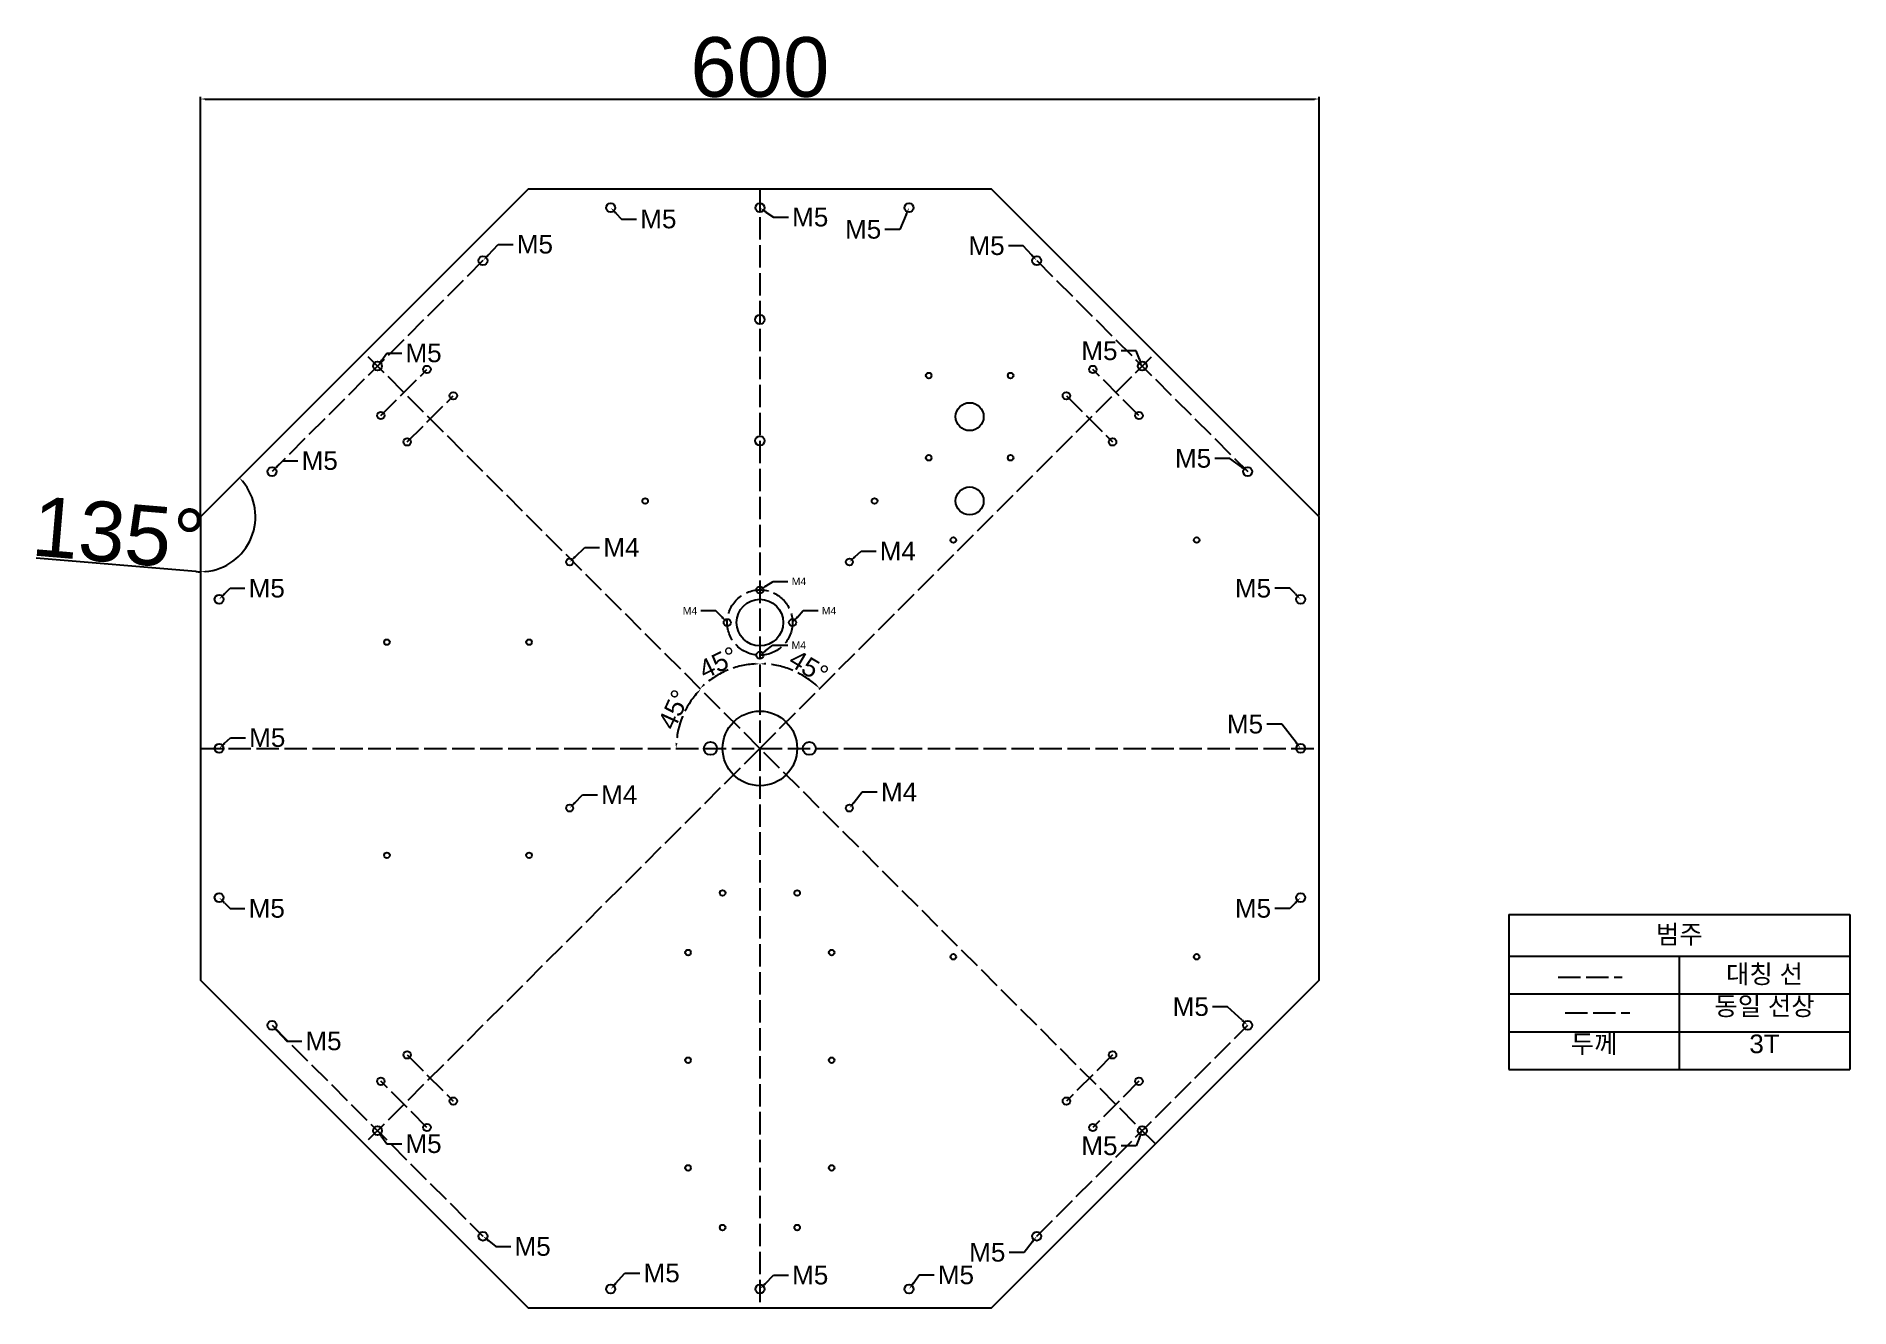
# Model space of a CAD drawing. Header units: millimetres. Extents: x -88 to 884, y 0 to 682.
import ezdxf
from ezdxf import colors
from ezdxf.entities.mleader import LeaderData, LeaderLine
from ezdxf.math import Vec2, Vec3

# ---------------------------------------------------------------- set-up
doc = ezdxf.new("R2010")
doc.units = ezdxf.units.MM
doc.linetypes.add('ACAD_ISO02W100', pattern=[15, 12, -3])
doc.styles.get("Standard").update_dxf_attribs({"font": 'arial.ttf'})
doc.dimstyles.new('ISO-25', dxfattribs={"dimtxt": 2.5, "dimasz": 2.5, "dimexe": 1.25, "dimexo": 0.625, "dimtad": 1, "dimtxsty": 'Standard', "dimcen": 2.5, "dimadec": 0, "dimazin": 0, "dimtfac": 1, "dimtmove": 0, "dimatfit": 3, "dimfxl": 1, "dimarcsym": 0})

# ---------------------------------------------------------------- blocks, each defined once
blk = doc.blocks.new('*D1')
at = {"color": 0, "lineweight": -2, "transparency": 16777216}
for p, q in [((0, 424.89), (0, 649.57)), ((2.5, 648.32), (597.5, 648.32)), ((600, 424.89), (600, 649.57))]:
    blk.add_line(p, q, dxfattribs=at)
at = {"color": 0, "transparency": 16777216}
for points in [[(2.5, 648.73), (2.5, 647.9), (0, 648.32)], [(597.5, 648.73), (597.5, 647.9), (600, 648.32)]]:
    blk.add_solid(points, dxfattribs=at)
at = {"layer": 'Defpoints', "color": 0, "transparency": 16777216}
for p in [(600, 648.32), (0, 424.26), (600, 424.26)]:
    blk.add_point(p, dxfattribs=at)
at = {"color": 0, "transparency": 16777216, "insert": (300, 665.28), "char_height": 2.5, "attachment_point": 5}
blk.add_mtext('{\\H12.8x;600}', dxfattribs=at)
blk = doc.blocks.new('*D2')
at = {"color": 0, "lineweight": -2, "transparency": 16777216}
blk.add_line((-2.5, 394.86), (-88.07, 402.13), dxfattribs=at)
for start, end in [(274.85534, 40.14466), (265.14466, 270)]:
    blk.add_arc((0, 424.26), 29.51, start, end, dxfattribs=at)
at = {"color": 0, "transparency": 16777216}
for points in [[(22.25, 443.01), (22.87, 443.57), (20.87, 445.13)], [(2.52, 394.44), (2.48, 395.28), (0, 394.75)]]:
    blk.add_solid(points, dxfattribs=at)
at = {"layer": 'Defpoints', "color": 0, "transparency": 16777216}
for p in [(175.74, 600), (0, 424.26), (0, 424.26), (29.51, 424.26), (0, 175.74)]:
    blk.add_point(p, dxfattribs=at)
at = {"color": 0, "transparency": 16777216, "insert": (-43.85, 415.41), "char_height": 2.5, "attachment_point": 5, "rotation": 355.14466}
blk.add_mtext('{\\H12.8x;135°}', dxfattribs=at)
blk = doc.blocks.new('*D3')
at = {"color": 0, "linetype": 'ACAD_ISO02W100', "lineweight": -2, "transparency": 16777216}
blk.add_arc((300, 300), 45.42, 48.15409, 86.84591, dxfattribs=at)
at = {"color": 0, "linetype": 'ACAD_ISO02W100', "transparency": 16777216}
for points in [[(302.49, 344.93), (302.51, 345.77), (300, 345.42)], [(330.59, 334.14), (330.01, 333.53), (332.12, 332.12)]]:
    blk.add_solid(points, dxfattribs=at)
at = {"layer": 'Defpoints', "color": 0, "linetype": 'ACAD_ISO02W100', "transparency": 16777216}
for p in [(300, 600), (512.13, 512.13), (311.76, 343.87), (300, 300), (300, 0)]:
    blk.add_point(p, dxfattribs=at)
at = {"color": 0, "linetype": 'ACAD_ISO02W100', "transparency": 16777216, "insert": (326.24, 343.88), "char_height": 2.5, "attachment_point": 5, "rotation": 329.12256}
blk.add_mtext('{\\H4x;45°}', dxfattribs=at)
blk = doc.blocks.new('*D4')
at = {"color": 0, "linetype": 'ACAD_ISO02W100', "lineweight": -2, "transparency": 16777216}
blk.add_arc((300, 300), 45.4, 93.15565, 131.84435, dxfattribs=at)
at = {"color": 0, "linetype": 'ACAD_ISO02W100', "transparency": 16777216}
for points in [[(297.49, 345.74), (297.51, 344.91), (300, 345.4)], [(270, 333.52), (269.43, 334.12), (267.9, 332.1)]]:
    blk.add_solid(points, dxfattribs=at)
at = {"layer": 'Defpoints', "color": 0, "linetype": 'ACAD_ISO02W100', "transparency": 16777216}
for p in [(300, 600), (87.87, 512.13), (288.25, 343.85), (300, 300), (300, 0)]:
    blk.add_point(p, dxfattribs=at)
at = {"color": 0, "linetype": 'ACAD_ISO02W100', "transparency": 16777216, "insert": (277.69, 345.98), "char_height": 2.5, "attachment_point": 5, "rotation": 25.88446}
blk.add_mtext('{\\H4x;45°}', dxfattribs=at)
blk = doc.blocks.new('*D6')
at = {"color": 0, "linetype": 'ACAD_ISO02W100', "lineweight": -2, "transparency": 16777216}
blk.add_arc((300, 300), 44.88, 138.19172, 176.80828, dxfattribs=at)
at = {"color": 0, "linetype": 'ACAD_ISO02W100', "transparency": 16777216}
for points in [[(266.24, 330.21), (266.85, 329.64), (268.26, 331.74)], [(255.6, 302.49), (254.77, 302.51), (255.12, 300)]]:
    blk.add_solid(points, dxfattribs=at)
at = {"layer": 'Defpoints', "color": 0, "linetype": 'ACAD_ISO02W100', "transparency": 16777216}
for p in [(87.87, 512.13), (256.65, 311.62), (0, 300), (300, 300), (600, 300)]:
    blk.add_point(p, dxfattribs=at)
at = {"color": 0, "linetype": 'ACAD_ISO02W100', "transparency": 16777216, "insert": (253.91, 320.86), "char_height": 2.5, "attachment_point": 5, "rotation": 65.64842}
blk.add_mtext('{\\H4x;45°}', dxfattribs=at)
blk = doc.blocks.new('*T9')
at = {"color": 0, "linetype": 'ByBlock', "lineweight": -2, "transparency": 16777216}
for p, q in [((0, 0), (182.79, 0)), ((0, 0), (0, -83.12)), ((182.79, 0), (182.79, -83.12)), ((0, -22.28), (182.79, -22.28)), ((91.4, -22.28), (91.4, -83.12)), ((0, -42.56), (182.79, -42.56)), ((0, -62.84), (182.79, -62.84)), ((0, -83.12), (182.79, -83.12))]:
    blk.add_line(p, q, dxfattribs=at)
at = {"color": 0, "transparency": 16777216, "char_height": 10}
for s, insert, width, attachment_point in [('{\\fGulim|b0|i0|c129|p50;범주}', (91.4, -11.14), 179.7938, 5), ('{\\fGulim|b0|i0|c129|p50;대칭 선}', (137.1, -32.42), 88.3969, 5), ('{\\fGulim|b0|i0|c129|p50;동일 선상}', (137.1, -44.06), 88.3969, 2), ('{\\fGulim|b0|i0|c129|p50;두께}', (45.7, -64.34), 88.3969, 2), ('3T', (137.1, -64.34), 88.3969, 2)]:
    blk.add_mtext(s, dxfattribs=dict(at, insert=insert, width=width, attachment_point=attachment_point))

msp = doc.modelspace()

# ---------------------------------------------------------------- linework, layer by layer
at = {"color": 1, "linetype": 'ACAD_ISO02W100'}
for p, q in [((300, 600), (300, 0)), ((300, 300), (87.868, 512.132)), ((300, 300), (512.132, 512.132)), ((0, 300), (600, 300)), ((300, 300), (87.868, 87.868)), ((512.132, 87.868), (300, 300)), ((728.083, 177.256), (762.45, 177.256))]:
    msp.add_line(p, q, dxfattribs=at)
at = {"color": 2, "linetype": 'ACAD_ISO02W100'}
for p, q in [((151.508, 561.63), (38.37, 448.492)), ((448.492, 561.63), (561.63, 448.492)), ((96.707, 478.544), (121.456, 503.293)), ((503.293, 478.544), (478.544, 503.293)), ((110.849, 464.402), (135.598, 489.151)), ((464.402, 489.151), (489.151, 464.402)), ((731.887, 158.134), (766.569, 158.134)), ((38.37, 151.508), (151.508, 38.37)), ((448.492, 38.37), (561.63, 151.508)), ((110.849, 135.598), (135.598, 110.849)), ((489.151, 135.598), (464.402, 110.849)), ((121.456, 96.707), (96.707, 121.456)), ((503.293, 121.456), (478.544, 96.707))]:
    msp.add_line(p, q, dxfattribs=at)
msp.add_lwpolyline([(175.736, 600), (0, 424.264), (0, 175.736), (175.736, 0), (424.264, 0), (600, 175.736), (600, 424.264), (424.264, 600)], close=True)
at = {"color": 0}
for centre, radius in [((220, 590), 2.4), ((300, 590), 2.4), ((380, 590), 2.4), ((151.508, 561.63), 2.4), ((448.492, 561.63), 2.4), ((94.939, 505.061), 2.4), ((505.061, 505.061), 2.4), ((121.456, 503.293), 2), ((478.544, 503.293), 2), ((135.598, 489.151), 2), ((464.402, 489.151), 2), ((96.707, 478.544), 2), ((503.293, 478.544), 2), ((110.849, 464.402), 2), ((489.151, 464.402), 2), ((38.37, 448.492), 2.4), ((561.63, 448.492), 2.4), ((10, 380), 2.4), ((590, 380), 2.4), ((10, 300), 2.4), ((273.5, 300), 3.5), ((326.5, 300), 3.5), ((590, 300), 2.4), ((10, 220), 2.4), ((590, 220), 2.4), ((38.37, 151.508), 2.4), ((561.63, 151.508), 2.4), ((110.849, 135.598), 2), ((489.151, 135.598), 2), ((96.707, 121.456), 2), ((503.293, 121.456), 2), ((135.598, 110.849), 2), ((464.402, 110.849), 2), ((94.939, 94.939), 2.4), ((121.456, 96.707), 2), ((478.544, 96.707), 2), ((505.061, 94.939), 2.4), ((151.508, 38.37), 2.4), ((448.492, 38.37), 2.4), ((220, 10), 2.4), ((300, 10), 2.4), ((380, 10), 2.4)]:
    msp.add_circle(centre, radius, dxfattribs=at)
for centre, radius in [((300, 530), 2.5), ((390.55, 500), 1.5), ((434.45, 500), 1.5), ((412.5, 477.95), 7.5), ((300, 465), 2.5), ((390.55, 455.9), 1.5), ((434.45, 455.9), 1.5), ((412.5, 432.75), 7.5), ((238.5, 432.75), 1.5), ((361.5, 432.75), 1.5), ((403.75, 411.75), 1.5), ((534.25, 411.75), 1.5), ((198, 400), 1.9), ((348, 400), 1.9), ((300, 367.5), 12.5), ((300, 385), 1.9), ((282.5, 367.5), 1.9), ((317.5, 367.5), 1.9), ((100, 357), 1.5), ((176.2, 357), 1.5), ((300, 350), 1.9), ((300, 300), 20), ((198, 268), 1.9), ((348, 268), 1.9), ((100, 242.7), 1.5), ((176.2, 242.7), 1.5), ((280, 222.5), 1.5), ((320, 222.5), 1.5), ((261.5, 190.5), 1.5), ((338.5, 190.5), 1.5), ((403.75, 188.25), 1.5), ((534.25, 188.25), 1.5), ((261.5, 132.75), 1.5), ((338.5, 132.75), 1.5), ((261.5, 75), 1.5), ((338.5, 75), 1.5), ((280, 43), 1.5), ((320, 43), 1.5)]:
    msp.add_circle(centre, radius)
at = {"color": 2, "linetype": 'ACAD_ISO02W100'}
msp.add_circle((300, 367.5), 17.5, dxfattribs=at)

# ---------------------------------------------------------------- block references
msp.add_blockref('*T9', (701.688, 210.885))

# ---------------------------------------------------------------- dimensions: what is measured, and where the dimension line sits
at = {"color": 5}
dim = msp.add_linear_dim(base=(600, 648.316), p1=(0, 424.264), p2=(600, 424.264), text='{\\H12.8x;<>}', dimstyle='ISO-25', dxfattribs=at)
dim.commit()
dim.dimension.update_dxf_attribs({"geometry": '*D1', "text_midpoint": (300, 665.28)})
dim = msp.add_angular_dim_2l(base=(29.51, 424.264), line1=((0, 424.264), (0, 175.736)), line2=((175.736, 600), (0, 424.264)), text='{\\H12.8x;<>}', dimstyle='ISO-25', dxfattribs=at)
dim.commit()
dim.dimension.update_dxf_attribs({"geometry": '*D2', "text_midpoint": (-43.846, 415.407)})
at = {"color": 5, "linetype": 'ACAD_ISO02W100'}
for base, line1, line2, picture, middle in [((288.25, 343.85), ((300, 300), (87.868, 512.132)), ((300, 600), (300, 0)), '*D4', (280.181, 340.843)), ((311.755, 343.872), ((300, 300), (512.132, 512.132)), ((300, 600), (300, 0)), '*D3', (323.309, 338.982)), ((256.645, 311.617), ((0, 300), (600, 300)), ((300, 300), (87.868, 512.132)), '*D6', (259.109, 318.507))]:
    dim = msp.add_angular_dim_2l(base=base, line1=line1, line2=line2, text='{\\H4x;<>}', dimstyle='ISO-25', dxfattribs=at)
    dim.commit()
    dim.dimension.update_dxf_attribs({"geometry": picture, "text_midpoint": middle, "dimtype": 162})

# ---------------------------------------------------------------- leaders
at = {"color": 5}
ml = msp.add_multileader_mtext('Standard', dxfattribs=at)
ml.set_content('M5', color=5)
ml.set_leader_properties()
ml.build(insert=Vec2(0, 0))
ctx = ml.context
ctx.base_point, ctx.char_height, ctx.plane_origin = Vec3(233.84, 583.898), 10, Vec3(220, 590)
notes = []
notes.append((ctx, [(0, (1, 1, 0), (225.84, 583.898), (1, 0), 8, [(0, [(220, 590)], 0, [])])]))
ctx.mtext.insert, ctx.mtext.flow_direction = Vec3(235.84, 588.984), 5
ml = msp.add_multileader_mtext('Standard', dxfattribs=at)
ml.set_content('M5', color=5)
ml.set_leader_properties()
ml.build(insert=Vec2(0, 0))
ctx = ml.context
ctx.base_point, ctx.char_height, ctx.plane_origin = Vec3(315.29, 584.906), 10, Vec3(300, 590)
notes.append((ctx, [(0, (1, 1, 0), (307.29, 584.906), (1, 0), 8, [(0, [(300, 590)], 0, [])])]))
ctx.mtext.insert, ctx.mtext.flow_direction = Vec3(317.29, 589.991), 5
ml = msp.add_multileader_mtext('Standard', dxfattribs=at)
ml.set_content('M5', color=5)
ml.set_leader_properties()
ml.build(insert=Vec2(0, 0))
ctx = ml.context
ctx.base_point, ctx.char_height, ctx.plane_origin = Vec3(345.282, 578.356), 10, Vec3(380, 590)
ctx.text_align_type = 2
notes.append((ctx, [(0, (1, 1, 0), (375.093, 578.356), (-1, 0), 8, [(0, [(380, 590)], 0, [])])]))
ctx.mtext.insert, ctx.mtext.alignment, ctx.mtext.flow_direction = Vec3(365.093, 583.442), 3, 5
ml = msp.add_multileader_mtext('Standard', dxfattribs=at)
ml.set_content('M5', color=5)
ml.set_leader_properties()
ml.build(insert=Vec2(0, 0))
ctx = ml.context
ctx.base_point, ctx.char_height, ctx.plane_origin = Vec3(167.64, 570.379), 10, Vec3(151.508, 561.63)
notes.append((ctx, [(0, (1, 1, 0), (159.64, 570.379), (1, 0), 8, [(0, [(151.508, 561.63)], 0, [])])]))
ctx.mtext.insert, ctx.mtext.flow_direction = Vec3(169.64, 575.465), 5
ml = msp.add_multileader_mtext('Standard', dxfattribs=at)
ml.set_content('M5', color=5)
ml.set_leader_properties()
ml.build(insert=Vec2(0, 0))
ctx = ml.context
ctx.base_point, ctx.char_height, ctx.plane_origin = Vec3(411.461, 569.58), 10, Vec3(448.492, 561.63)
ctx.text_align_type = 2
notes.append((ctx, [(0, (1, 1, 0), (441.271, 569.58), (-1, 0), 8, [(0, [(448.492, 561.63)], 0, [])])]))
ctx.mtext.insert, ctx.mtext.alignment, ctx.mtext.flow_direction = Vec3(431.271, 574.665), 3, 5
ml = msp.add_multileader_mtext('Standard', dxfattribs=at)
ml.set_content('M5', color=5)
ml.set_leader_properties()
ml.build(insert=Vec2(0, 0))
ctx = ml.context
ctx.base_point, ctx.char_height, ctx.plane_origin = Vec3(107.929, 512.079), 10, Vec3(94.939, 505.061)
notes.append((ctx, [(0, (1, 1, 0), (99.929, 512.079), (1, 0), 8, [(0, [(94.939, 505.061)], 0, [])])]))
ctx.mtext.insert, ctx.mtext.flow_direction = Vec3(109.929, 517.164), 5
ml = msp.add_multileader_mtext('Standard', dxfattribs=at)
ml.set_content('M5', color=5)
ml.set_leader_properties()
ml.build(insert=Vec2(0, 0))
ctx = ml.context
ctx.base_point, ctx.char_height, ctx.plane_origin = Vec3(471.999, 513.205), 10, Vec3(505.061, 505.061)
ctx.text_align_type = 2
notes.append((ctx, [(0, (1, 1, 0), (501.809, 513.205), (-1, 0), 8, [(0, [(505.061, 505.061)], 0, [])])]))
ctx.mtext.insert, ctx.mtext.alignment, ctx.mtext.flow_direction = Vec3(491.809, 518.291), 3, 5
ml = msp.add_multileader_mtext('Standard', dxfattribs=at)
ml.set_content('M5', color=5)
ml.set_leader_properties()
ml.build(insert=Vec2(0, 0))
ctx = ml.context
ctx.base_point, ctx.char_height, ctx.plane_origin = Vec3(52.243, 454.326), 10, Vec3(38.37, 448.492)
notes.append((ctx, [(0, (1, 1, 0), (44.243, 454.326), (1, 0), 8, [(0, [(38.37, 448.492)], 0, [])])]))
ctx.mtext.insert, ctx.mtext.flow_direction = Vec3(54.243, 459.412), 5
ml = msp.add_multileader_mtext('Standard', dxfattribs=at)
ml.set_content('M5', color=5)
ml.set_leader_properties()
ml.build(insert=Vec2(0, 0))
ctx = ml.context
ctx.base_point, ctx.char_height, ctx.plane_origin = Vec3(522.225, 455.5), 10, Vec3(561.63, 448.492)
ctx.text_align_type = 2
notes.append((ctx, [(0, (1, 1, 0), (552.035, 455.5), (-1, 0), 8, [(0, [(561.63, 448.492)], 0, [])])]))
ctx.mtext.insert, ctx.mtext.alignment, ctx.mtext.flow_direction = Vec3(542.035, 460.586), 3, 5
ml = msp.add_multileader_mtext('Standard', dxfattribs=at)
ml.set_content('M4', color=5)
ml.set_leader_properties()
ml.build(insert=Vec2(0, 0))
ctx = ml.context
ctx.base_point, ctx.char_height, ctx.plane_origin = Vec3(214.052, 407.824), 10, Vec3(198, 400)
notes.append((ctx, [(0, (1, 1, 0), (206.052, 407.824), (1, 0), 8, [(0, [(198, 400)], 0, [])])]))
ctx.mtext.insert, ctx.mtext.flow_direction = Vec3(216.052, 412.824), 5
ml = msp.add_multileader_mtext('Standard', dxfattribs=at)
ml.set_content('M4', color=5)
ml.set_leader_properties()
ml.build(insert=Vec2(0, 0))
ctx = ml.context
ctx.base_point, ctx.char_height, ctx.plane_origin = Vec3(362.279, 405.845), 10, Vec3(348, 400)
notes.append((ctx, [(0, (1, 1, 0), (354.279, 405.845), (1, 0), 8, [(0, [(348, 400)], 0, [])])]))
ctx.mtext.insert, ctx.mtext.flow_direction = Vec3(364.279, 410.845), 5
ml = msp.add_multileader_mtext('Standard', dxfattribs=at)
ml.set_content('M5', color=5)
ml.set_leader_properties()
ml.build(insert=Vec2(0, 0))
ctx = ml.context
ctx.base_point, ctx.char_height, ctx.plane_origin = Vec3(23.846, 385.875), 10, Vec3(10, 380)
notes.append((ctx, [(0, (1, 1, 0), (15.846, 385.875), (1, 0), 8, [(0, [(10, 380)], 0, [])])]))
ctx.mtext.insert, ctx.mtext.flow_direction = Vec3(25.846, 390.961), 5
ml = msp.add_multileader_mtext('Standard', dxfattribs=at)
ml.set_content('M4', color=5)
ml.set_leader_properties()
ml.build(insert=Vec2(0, 0))
ctx = ml.context
ctx.base_point, ctx.plane_origin = Vec3(315.072, 389.592), Vec3(300, 385)
notes.append((ctx, [(0, (1, 1, 0), (307.072, 389.592), (1, 0), 8, [(0, [(300, 385)], 0, [])])]))
ctx.mtext.insert, ctx.mtext.flow_direction = Vec3(317.072, 391.592), 5
ml = msp.add_multileader_mtext('Standard', dxfattribs=at)
ml.set_content('M5', color=5)
ml.set_leader_properties()
ml.build(insert=Vec2(0, 0))
ctx = ml.context
ctx.base_point, ctx.char_height, ctx.plane_origin = Vec3(554.343, 385.875), 10, Vec3(590, 380)
ctx.text_align_type = 2
notes.append((ctx, [(0, (1, 1, 0), (584.154, 385.875), (-1, 0), 8, [(0, [(590, 380)], 0, [])])]))
ctx.mtext.insert, ctx.mtext.alignment, ctx.mtext.flow_direction = Vec3(574.154, 390.961), 3, 5
ml = msp.add_multileader_mtext('Standard', dxfattribs=at)
ml.set_content('M4', color=5)
ml.set_leader_properties()
ml.build(insert=Vec2(0, 0))
ctx = ml.context
ctx.base_point, ctx.plane_origin = Vec3(257.33, 373.826), Vec3(282.5, 367.5)
ctx.text_align_type = 2
notes.append((ctx, [(0, (1, 1, 0), (276.408, 373.826), (-1, 0), 8, [(0, [(282.5, 367.5)], 0, [])])]))
ctx.mtext.insert, ctx.mtext.alignment, ctx.mtext.flow_direction = Vec3(266.408, 375.826), 3, 5
ml = msp.add_multileader_mtext('Standard', dxfattribs=at)
ml.set_content('M4', color=5)
ml.set_leader_properties()
ml.build(insert=Vec2(0, 0))
ctx = ml.context
ctx.base_point, ctx.plane_origin = Vec3(331.202, 373.89), Vec3(317.5, 367.5)
notes.append((ctx, [(0, (1, 1, 0), (323.202, 373.89), (1, 0), 8, [(0, [(317.5, 367.5)], 0, [])])]))
ctx.mtext.insert, ctx.mtext.flow_direction = Vec3(333.202, 375.89), 5
ml = msp.add_multileader_mtext('Standard', dxfattribs=at)
ml.set_content('M4', color=5)
ml.set_leader_properties()
ml.build(insert=Vec2(0, 0))
ctx = ml.context
ctx.base_point, ctx.plane_origin = Vec3(314.989, 355.386), Vec3(300, 350)
notes.append((ctx, [(0, (1, 1, 0), (306.989, 355.386), (1, 0), 8, [(0, [(300, 350)], 0, [])])]))
ctx.mtext.insert, ctx.mtext.flow_direction = Vec3(316.989, 357.386), 5
ml = msp.add_multileader_mtext('Standard', dxfattribs=at)
ml.set_content('M5', color=5)
ml.set_leader_properties()
ml.build(insert=Vec2(0, 0))
ctx = ml.context
ctx.base_point, ctx.char_height, ctx.plane_origin = Vec3(550.061, 312.953), 10, Vec3(590, 300)
ctx.text_align_type = 2
notes.append((ctx, [(0, (1, 1, 0), (579.871, 312.953), (-1, 0), 8, [(0, [(590, 300)], 0, [])])]))
ctx.mtext.insert, ctx.mtext.alignment, ctx.mtext.flow_direction = Vec3(569.871, 318.039), 3, 5
ml = msp.add_multileader_mtext('Standard', dxfattribs=at)
ml.set_content('M5', color=5)
ml.set_leader_properties()
ml.build(insert=Vec2(0, 0))
ctx = ml.context
ctx.base_point, ctx.char_height, ctx.plane_origin = Vec3(24.098, 305.749), 10, Vec3(10, 300)
notes.append((ctx, [(0, (1, 1, 0), (16.098, 305.749), (1, 0), 8, [(0, [(10, 300)], 0, [])])]))
ctx.mtext.insert, ctx.mtext.flow_direction = Vec3(26.098, 310.834), 5
ml = msp.add_multileader_mtext('Standard', dxfattribs=at)
ml.set_content('M4', color=5)
ml.set_leader_properties()
ml.build(insert=Vec2(0, 0))
ctx = ml.context
ctx.base_point, ctx.char_height, ctx.plane_origin = Vec3(212.871, 275.174), 10, Vec3(198, 268)
notes.append((ctx, [(0, (1, 1, 0), (204.871, 275.174), (1, 0), 8, [(0, [(198, 268)], 0, [])])]))
ctx.mtext.insert, ctx.mtext.flow_direction = Vec3(214.871, 280.174), 5
ml = msp.add_multileader_mtext('Standard', dxfattribs=at)
ml.set_content('M4', color=5)
ml.set_leader_properties()
ml.build(insert=Vec2(0, 0))
ctx = ml.context
ctx.base_point, ctx.char_height, ctx.plane_origin = Vec3(362.942, 276.638), 10, Vec3(348, 268)
notes.append((ctx, [(0, (1, 1, 0), (354.942, 276.638), (1, 0), 8, [(0, [(348, 268)], 0, [])])]))
ctx.mtext.insert, ctx.mtext.flow_direction = Vec3(364.942, 281.638), 5
ml = msp.add_multileader_mtext('Standard', dxfattribs=at)
ml.set_content('M5', color=5)
ml.set_leader_properties()
ml.build(insert=Vec2(0, 0))
ctx = ml.context
ctx.base_point, ctx.char_height, ctx.plane_origin = Vec3(23.846, 214.125), 10, Vec3(10, 220)
notes.append((ctx, [(0, (1, 1, 0), (15.846, 214.125), (1, 0), 8, [(0, [(10, 220)], 0, [])])]))
ctx.mtext.insert, ctx.mtext.flow_direction = Vec3(25.846, 219.21), 5
ml = msp.add_multileader_mtext('Standard', dxfattribs=at)
ml.set_content('M5', color=5)
ml.set_leader_properties()
ml.build(insert=Vec2(0, 0))
ctx = ml.context
ctx.base_point, ctx.char_height, ctx.plane_origin = Vec3(554.343, 214.125), 10, Vec3(590, 220)
ctx.text_align_type = 2
notes.append((ctx, [(0, (1, 1, 0), (584.154, 214.125), (-1, 0), 8, [(0, [(590, 220)], 0, [])])]))
ctx.mtext.insert, ctx.mtext.alignment, ctx.mtext.flow_direction = Vec3(574.154, 219.21), 3, 5
ml = msp.add_multileader_mtext('Standard', dxfattribs=at)
ml.set_content('M5', color=5)
ml.set_leader_properties()
ml.build(insert=Vec2(0, 0))
ctx = ml.context
ctx.base_point, ctx.char_height, ctx.plane_origin = Vec3(520.967, 161.453), 10, Vec3(561.63, 151.508)
ctx.text_align_type = 2
notes.append((ctx, [(0, (1, 1, 0), (550.777, 161.453), (-1, 0), 8, [(0, [(561.63, 151.508)], 0, [])])]))
ctx.mtext.insert, ctx.mtext.alignment, ctx.mtext.flow_direction = Vec3(540.777, 166.538), 3, 5
ml = msp.add_multileader_mtext('Standard', dxfattribs=at)
ml.set_content('M5', color=5)
ml.set_leader_properties()
ml.build(insert=Vec2(0, 0))
ctx = ml.context
ctx.base_point, ctx.char_height, ctx.plane_origin = Vec3(54.275, 143.053), 10, Vec3(38.37, 151.508)
notes.append((ctx, [(0, (1, 1, 0), (46.275, 143.053), (1, 0), 8, [(0, [(38.37, 151.508)], 0, [])])]))
ctx.mtext.insert, ctx.mtext.flow_direction = Vec3(56.275, 148.139), 5
ml = msp.add_multileader_mtext('Standard', dxfattribs=at)
ml.set_content('M5', color=5)
ml.set_leader_properties()
ml.build(insert=Vec2(0, 0))
ctx = ml.context
ctx.base_point, ctx.char_height, ctx.plane_origin = Vec3(107.929, 87.921), 10, Vec3(94.939, 94.939)
notes.append((ctx, [(0, (1, 1, 0), (99.929, 87.921), (1, 0), 8, [(0, [(94.939, 94.939)], 0, [])])]))
ctx.mtext.insert, ctx.mtext.flow_direction = Vec3(109.929, 93.007), 5
ml = msp.add_multileader_mtext('Standard', dxfattribs=at)
ml.set_content('M5', color=5)
ml.set_leader_properties()
ml.build(insert=Vec2(0, 0))
ctx = ml.context
ctx.base_point, ctx.char_height, ctx.plane_origin = Vec3(471.999, 86.795), 10, Vec3(505.061, 94.939)
ctx.text_align_type = 2
notes.append((ctx, [(0, (1, 1, 0), (501.809, 86.795), (-1, 0), 8, [(0, [(505.061, 94.939)], 0, [])])]))
ctx.mtext.insert, ctx.mtext.alignment, ctx.mtext.flow_direction = Vec3(491.809, 91.88), 3, 5
ml = msp.add_multileader_mtext('Standard', dxfattribs=at)
ml.set_content('M5', color=5)
ml.set_leader_properties()
ml.build(insert=Vec2(0, 0))
ctx = ml.context
ctx.base_point, ctx.char_height, ctx.plane_origin = Vec3(166.42, 32.78), 10, Vec3(151.508, 38.37)
notes.append((ctx, [(0, (1, 1, 0), (158.42, 32.78), (1, 0), 8, [(0, [(151.508, 38.37)], 0, [])])]))
ctx.mtext.insert, ctx.mtext.flow_direction = Vec3(168.42, 37.865), 5
ml = msp.add_multileader_mtext('Standard', dxfattribs=at)
ml.set_content('M5', color=5)
ml.set_leader_properties()
ml.build(insert=Vec2(0, 0))
ctx = ml.context
ctx.base_point, ctx.char_height, ctx.plane_origin = Vec3(411.849, 29.668), 10, Vec3(448.492, 38.37)
ctx.text_align_type = 2
notes.append((ctx, [(0, (1, 1, 0), (441.659, 29.668), (-1, 0), 8, [(0, [(448.492, 38.37)], 0, [])])]))
ctx.mtext.insert, ctx.mtext.alignment, ctx.mtext.flow_direction = Vec3(431.659, 34.753), 3, 5
ml = msp.add_multileader_mtext('Standard', dxfattribs=at)
ml.set_content('M5', color=5)
ml.set_leader_properties()
ml.build(insert=Vec2(0, 0))
ctx = ml.context
ctx.base_point, ctx.char_height, ctx.plane_origin = Vec3(235.622, 18.593), 10, Vec3(220, 10)
notes.append((ctx, [(0, (1, 1, 0), (227.622, 18.593), (1, 0), 8, [(0, [(220, 10)], 0, [])])]))
ctx.mtext.insert, ctx.mtext.flow_direction = Vec3(237.622, 23.678), 5
ml = msp.add_multileader_mtext('Standard', dxfattribs=at)
ml.set_content('M5', color=5)
ml.set_leader_properties()
ml.build(insert=Vec2(0, 0))
ctx = ml.context
ctx.base_point, ctx.char_height, ctx.plane_origin = Vec3(315.29, 17.425), 10, Vec3(300, 10)
notes.append((ctx, [(0, (1, 1, 0), (307.29, 17.425), (1, 0), 8, [(0, [(300, 10)], 0, [])])]))
ctx.mtext.insert, ctx.mtext.flow_direction = Vec3(317.29, 22.51), 5
ml = msp.add_multileader_mtext('Standard', dxfattribs=at)
ml.set_content('M5', color=5)
ml.set_leader_properties()
ml.build(insert=Vec2(0, 0))
ctx = ml.context
ctx.base_point, ctx.char_height, ctx.plane_origin = Vec3(393.43, 17.567), 10, Vec3(380, 10)
notes.append((ctx, [(0, (1, 1, 0), (385.43, 17.567), (1, 0), 8, [(0, [(380, 10)], 0, [])])]))
ctx.mtext.insert, ctx.mtext.flow_direction = Vec3(395.43, 22.653), 5
for ctx, leaders in notes:
    for number, flags, end, landing, length, lines in leaders:
        leader = LeaderData()
        leader.index, (leader.has_last_leader_line, leader.has_dogleg_vector, leader.attachment_direction) = number, flags
        leader.last_leader_point, leader.dogleg_vector, leader.dogleg_length = Vec3(end), Vec3(landing), length
        for number, points, colour, breaks in lines:
            line = LeaderLine()
            line.index, line.vertices, line.color, line.breaks = number, Vec3.list(points), colors.encode_raw_color(colour), breaks
            leader.lines.append(line)
        ctx.leaders.append(leader)

doc.saveas('drawing.dxf')
